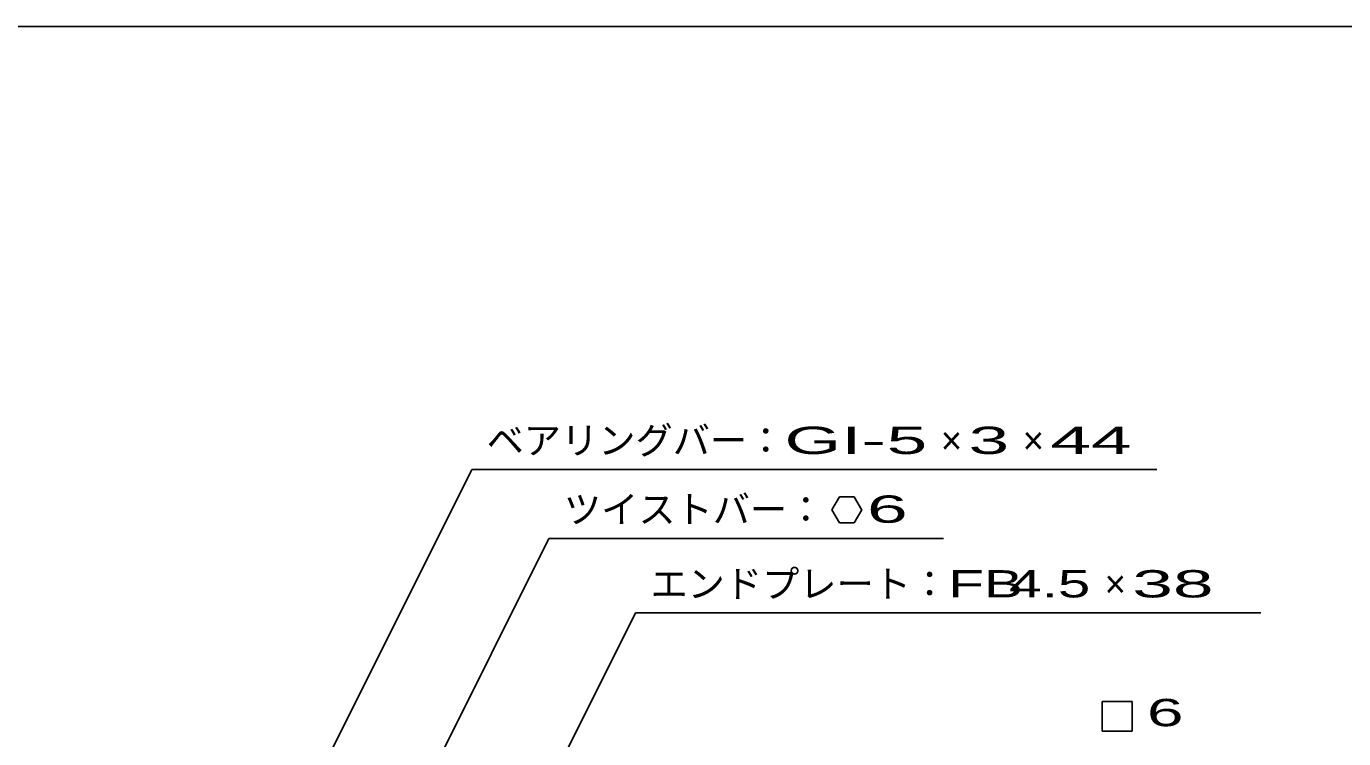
# Model space of a CAD drawing. Units: millimetres, scale not verified. Extents: x -1456 to 1389, y -1026 to 839.
# Drawn here: x -945 to -237, y 456 to 839 of the extents above; entities that cross this region are included whole.
import ezdxf
from ezdxf.enums import TextEntityAlignment as Align

# ---------------------------------------------------------------- set-up
doc = ezdxf.new("R2010")
doc.units = ezdxf.units.MM
doc.header["$LTSCALE"] = 8
doc.layers.add('0_2', color=150, linetype='Continuous', lineweight=25)
doc.layers.add('22', color=4, linetype='Continuous', lineweight=25)
doc.styles.add('ベクトル', font='')
doc.styles.get('ベクトル').set_extended_font_data('ベクトル')

msp = doc.modelspace()

# ---------------------------------------------------------------- linework, layer by layer
at = {"layer": '0_2'}
msp.add_line((-1379.2, 838.8), (1388.8, 838.8), dxfattribs=at)
at = {"layer": '22'}
for p, q in [((-858, 296.5), (-705.75, 601)), ((-705.75, 601), (-337.75, 601)), ((-508.25, 586.212), (-512.25, 579.284)), ((-500.25, 586.212), (-508.25, 586.212)), ((-496.25, 579.2), (-500.25, 586.212)), ((-512.25, 579.284), (-508.25, 572.356)), ((-500.25, 572.356), (-496.25, 579.284)), ((-508.25, 572.356), (-500.25, 572.356)), ((-785.5, 321.5), (-664.25, 564)), ((-664.25, 564), (-452.25, 564)), ((-695.5, 368.5), (-617.75, 524)), ((-617.75, 524), (-281.75, 524)), ((-351, 476.5), (-367, 476.5)), ((-367, 476.5), (-367, 460.5)), ((-351, 460.5), (-351, 476.5)), ((-367, 460.5), (-351, 460.5))]:
    msp.add_line(p, q, dxfattribs=at)

# ---------------------------------------------------------------- texts
at = {"layer": '22', "color": 2, "style": 'ベクトル'}
for s, p in [('ベアリングバー：', (-697.75, 616.6)), ('×', (-453.75, 616.6)), ('×', (-409.75, 616.6)), ('ツイストバー：', (-656.25, 579.6)), ('エンドプレート：', (-609.75, 539.6)), ('×', (-365.75, 539.6))]:
    msp.add_text(s, height=14.66, dxfattribs=at).set_placement(p, align=Align.MIDDLE_LEFT)
for s, width, p in [('GI-', 2, (-537.75, 616.6)), (' 5 ', 2, (-493.75, 616.6)), (' 3 ', 2, (-449.75, 616.6)), (' 44 ', 2, (-405.75, 616.6)), (' 6 ', 2, (-504.25, 579.684)), ('FB', 1.6, (-449.75, 539.6)), (' 4.5 ', 1.6, (-425.75, 539.6)), (' 38 ', 2, (-361.75, 539.6)), ('6', 1.8, (-343, 470.5))]:
    msp.add_text(s, height=14.66, dxfattribs=dict(at, width=width)).set_placement(p, align=Align.MIDDLE_LEFT)

doc.saveas('drawing.dxf')
